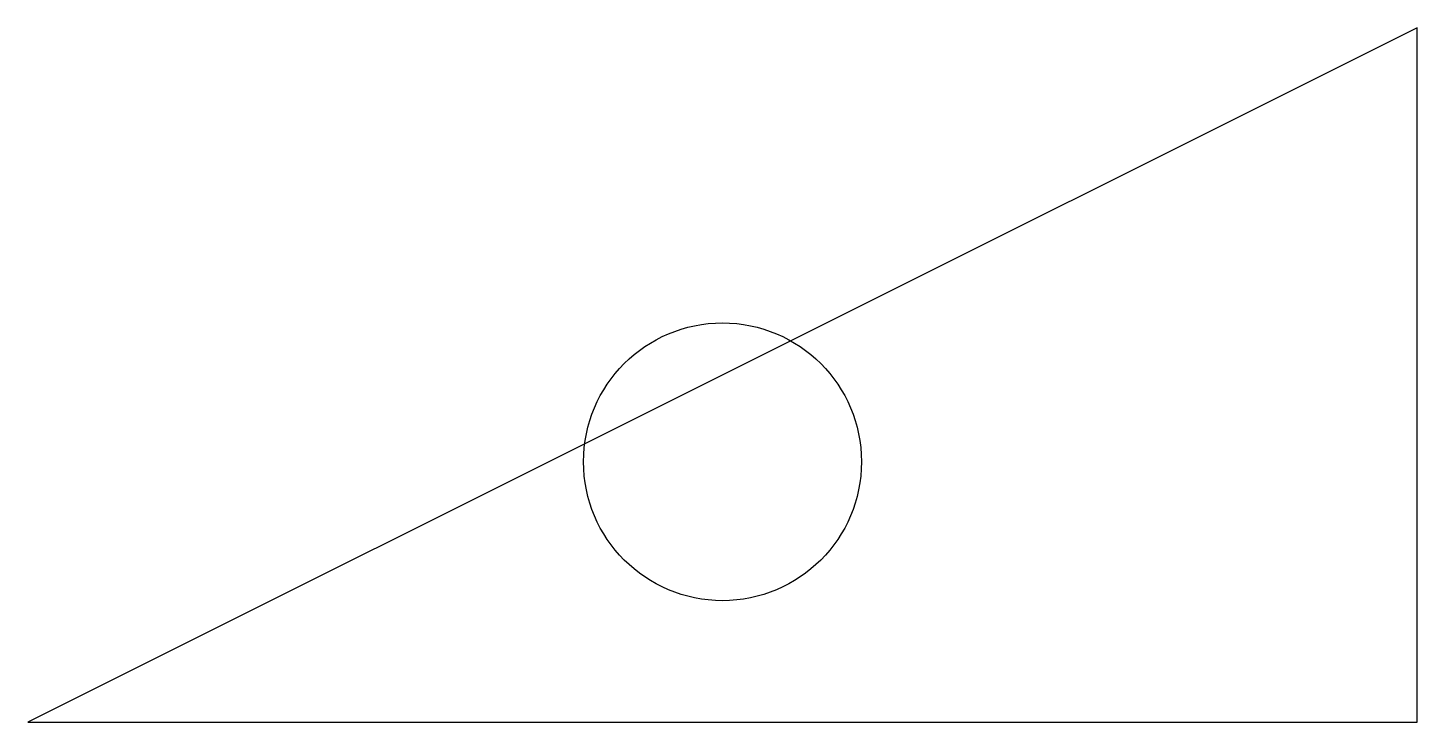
# Model space of a CAD drawing. Header units: metres. Extents: x 0 to 80, y 0 to 40.
import ezdxf

# ---------------------------------------------------------------- set-up
doc = ezdxf.new("R2010")
doc.units = ezdxf.units.M

msp = doc.modelspace()

# ---------------------------------------------------------------- linework, layer by layer
for p, q in [((80, 40), (0, 0)), ((80, 0), (80, 40)), ((0, 0), (80, 0))]:
    msp.add_line(p, q)
msp.add_circle((40, 15), 8)

doc.saveas('drawing.dxf')
